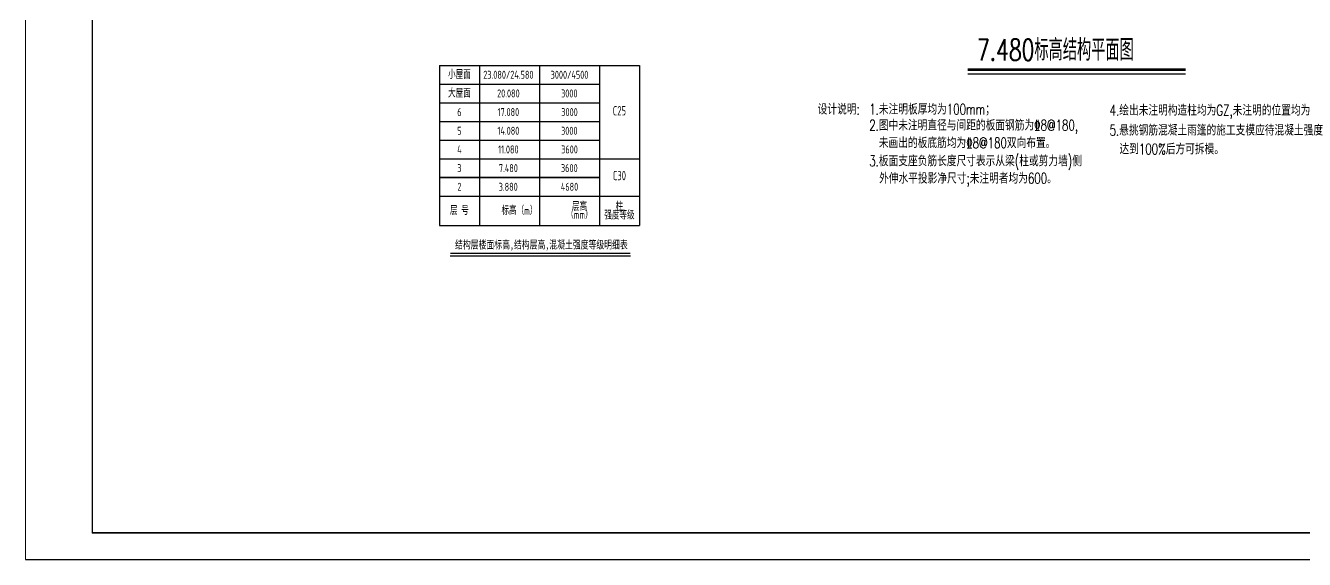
# Model space of a CAD drawing. Extents: x -472319 to -112444, y -516749 to -5704.
# Drawn here: x -311995 to -264044, y -151875 to -131858 of the extents above; entities that cross this region are included whole.
import ezdxf
from ezdxf.enums import TextEntityAlignment as Align

# ---------------------------------------------------------------- set-up
doc = ezdxf.new("R2010")
doc.units = 0
doc.header["$LTSCALE"] = 100
doc.header["$MEASUREMENT"] = 0
for name, color, linetype in [('DIMENSION', 3, 'Continuous'), ('FRAME', 3, 'Continuous'), ('TAB', 7, 'Continuous'), ('TEXT', 7, 'Continuous'), ('填充', 8, 'Continuous')]:
    doc.layers.add(name, color=color, linetype=linetype)
doc.styles.add('dxfs', font='txt.shx', dxfattribs={"width": 0.7, "bigfont": 'dxfs.shx'})
doc.styles.add('ST', font='', dxfattribs={"width": 0.7})
doc.styles.add('TSSD_Norm', font='Tssdeng.shx', dxfattribs={"bigfont": 'hztxt.shx'})
doc.styles.get('ST').set_extended_font_data('SimSun')

# ---------------------------------------------------------------- blocks, each defined once
blk = doc.blocks.new('A$C20674F94')
at = {"layer": 'FRAME', "lineweight": 18}
blk.add_line((0, 59400), (0, 0), dxfattribs=at)
at = {"layer": 'FRAME'}
for p, q in [((2500, 58400), (2500, 1000)), ((2500, 1000), (83100, 1000)), ((0, 0), (84100, 0))]:
    blk.add_line(p, q, dxfattribs=at)
at = {"layer": 'FRAME', "const_width": 50}
blk.add_lwpolyline([(2500, 58400), (83100, 58400), (83100, 1000), (2500, 1000), (2500, 58400)], dxfattribs=at)

msp = doc.modelspace()

# ---------------------------------------------------------------- linework, layer by layer
at = {"layer": 'Defpoints', "color": 2, "const_width": 50}
msp.add_lwpolyline([(-296477.5, -137552.5), (-290477.5, -137552.5)], dxfattribs=at)
at = {"layer": 'DIMENSION', "const_width": 100}
msp.add_lwpolyline([(-276668.828, -133511.729), (-268497.846, -133511.729)], dxfattribs=at)
at = {"layer": 'DIMENSION'}
msp.add_lwpolyline([(-276668.828, -133661.729), (-268497.846, -133661.729)], dxfattribs=at)
at = {"layer": 'TAB'}
for p, q in [((-296477.5, -133352.5), (-288977.5, -133352.5)), ((-296477.5, -133352.5), (-296477.5, -139352.5)), ((-294977.5, -133352.5), (-294977.5, -139352.5)), ((-292727.5, -133352.5), (-292727.5, -139352.5)), ((-290477.5, -133352.5), (-290477.5, -139352.5)), ((-288977.5, -133352.5), (-288977.5, -139352.5)), ((-296477.5, -134052.5), (-290477.5, -134052.5)), ((-296477.5, -134752.5), (-290477.5, -134752.5)), ((-296477.5, -135452.5), (-290477.5, -135452.5)), ((-296477.5, -136152.5), (-290477.5, -136152.5)), ((-296477.5, -136852.5), (-288977.5, -136852.5)), ((-296477.5, -137552.5), (-290477.5, -137552.5)), ((-296477.5, -137552.5), (-290477.5, -137552.5)), ((-296477.5, -138252.5), (-290477.5, -138252.5)), ((-296477.5, -138252.5), (-288977.5, -138252.5)), ((-296477.5, -138252.5), (-290477.5, -138252.5)), ((-296477.5, -138252.5), (-290477.5, -138252.5)), ((-296477.5, -138252.5), (-290477.5, -138252.5)), ((-296477.5, -138252.5), (-288977.5, -138252.5)), ((-296477.5, -139352.5), (-288977.5, -139352.5)), ((-296072.357, -140496.189), (-289316.455, -140496.189))]:
    msp.add_line(p, q, dxfattribs=at)
at = {"layer": 'TAB', "const_width": 50}
msp.add_lwpolyline([(-296072.357, -140396.189), (-289316.455, -140396.189)], dxfattribs=at)

# ---------------------------------------------------------------- block references
at = {"layer": '填充'}
msp.add_blockref('A$C20674F94', (-311995, -151874.5), dxfattribs=at)

# ---------------------------------------------------------------- texts
at = {"layer": 'DIMENSION', "style": 'dxfs', "width": 0.7}
for s, height, p in [('7.480标高结构平面图', 800, (-276327.272, -133169.947)), ('设计说明:', 400, (-282295.454, -135193.426)), ('1.未注明板厚均为100mm；', 400, (-280360.824, -135193.426)), ('4.绘出未注明构造柱均为GZ,未注明的位置均为跨中布置。', 400, (-271345.911, -135232.177)), ('5.悬挑钢筋混凝土雨篷的施工支模应待混凝土强度', 400, (-271349.556, -135980.922)), ('3.板面支座负筋长度尺寸表示从梁(柱或剪力墙)侧', 400, (-280360.824, -137132.312)), ('达到100%%%后方可拆模。', 400, (-270979.556, -136686.622)), ('外伸水平投影净尺寸;未注明者均为600。', 400, (-279990.824, -137782.312))]:
    msp.add_text(s, height=height, dxfattribs=at).set_placement(p)
at = {"layer": 'DIMENSION', "color": 4, "style": 'dxfs', "width": 0.7}
for s, p in [('2.图中未注明直径与间距的板面钢筋为%%1328@180,', (-280360.824, -135793.426)), ('未画出的板底筋均为%%1328@180双向布置。', (-280000.572, -136454.387))]:
    msp.add_text(s, height=400, dxfattribs=at).set_placement(p)
at = {"layer": 'TAB', "style": 'ST', "width": 0.7}
msp.add_text('结构层楼面标高,结构层高,混凝土强度等级明细表', height=300, dxfattribs=at).set_placement((-292654.442, -140082.189), align=Align.MIDDLE)
at = {"layer": 'TEXT', "color": 0, "style": 'TSSD_Norm', "width": 0.7}
for s, height, p in [('小屋面', 300, (-295727.5, -133702.5)), ('23.080/24.580', 300, (-293891.891, -133702.5)), ('3000/4500', 300, (-291599.382, -133702.5)), ('大屋面', 300, (-295727.5, -134402.5)), ('20.080', 300, (-293891.891, -134402.5)), ('3000', 300, (-291607.358, -134402.5)), ('6', 300, (-295727.5, -135102.5)), ('17.080', 300, (-293891.891, -135102.5)), ('3000', 300, (-291599.382, -135102.5)), ('C25', 350, (-289727.5, -135051.28)), ('5', 300, (-295727.5, -135802.5)), ('14.080', 300, (-293891.891, -135802.5)), ('3000', 300, (-291607.358, -135802.5)), ('4', 300, (-295727.5, -136502.5)), ('11.080', 300, (-293891.891, -136502.5)), ('3600', 300, (-291599.382, -136502.5)), ('3', 300, (-295727.5, -137202.5)), ('7.480', 300, (-293891.891, -137202.5)), ('3600', 300, (-291607.358, -137202.5)), ('C30', 350, (-289727.5, -137483.006)), ('2', 300, (-295727.5, -137902.5)), ('3.880', 300, (-293898.138, -137902.5)), ('4680', 300, (-291599.382, -137902.5)), ('层高', 300, (-291227.5, -138652.5)), ('柱', 300, (-289727.5, -138652.5)), ('层 号', 300, (-295727.5, -138802.5)), ('标高（m）', 300, (-293477.5, -138802.5)), ('（mm）', 300, (-291227.5, -138952.5)), ('强度等级', 300, (-289727.5, -138974.433))]:
    msp.add_text(s, height=height, dxfattribs=at).set_placement(p, align=Align.MIDDLE_CENTER)

doc.saveas('drawing.dxf')
